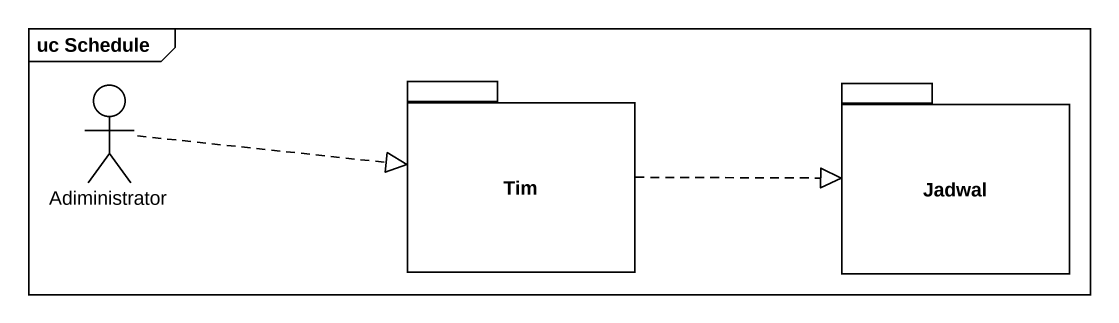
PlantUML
@startuml
mainframe uc Schedule
actor Adiministrator
package Tim {
}
package Jadwal {
}
Adiministrator .right.|> Tim
Tim .right.|> Jadwal
@enduml
